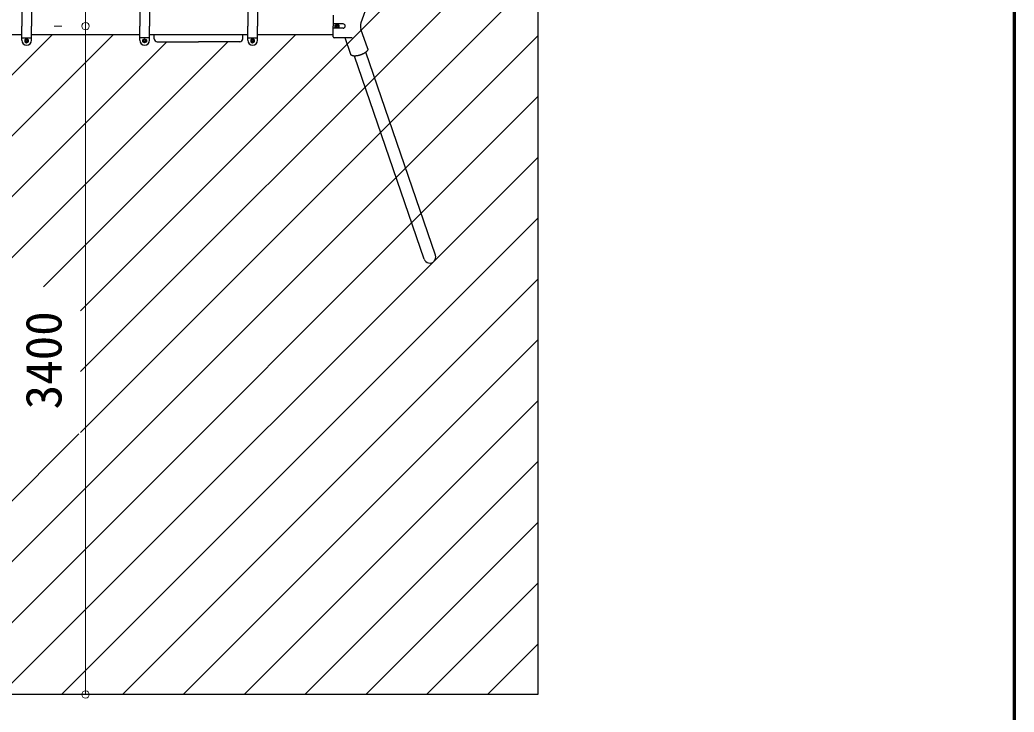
# Model space of a CAD drawing. Units: millimetres on the paper, enlarged 40 times, with parts at other scales. Extents: x 600 to 16200, y 600 to 11280.
# Drawn here: x 14178 to 16200, y 5128 to 6537 of the extents above; entities that cross this region are included whole.
import ezdxf
from ezdxf.enums import TextEntityAlignment as Align

# ---------------------------------------------------------------- set-up
doc = ezdxf.new("R2010")
doc.units = ezdxf.units.MM
doc.header["$LTSCALE"] = 40
for name, color, linetype, lineweight in [('D-STR-DIM\u3000寸法線、寸法値', 7, 'Continuous', 13), ('D-STR\u3000構造物外形線', 1, 'Continuous', 25), ('D-TTL', 7, 'Continuous', 70)]:
    doc.layers.add(name, color=color, linetype=linetype, lineweight=lineweight)
doc.styles.add('ＭＳ ゴシック', font='')
doc.styles.get('ＭＳ ゴシック').set_extended_font_data('MS Gothic')

msp = doc.modelspace()

# ---------------------------------------------------------------- linework, layer by layer
at = {"layer": 'D-STR-DIM\u3000寸法線、寸法値'}
for p, q in [((14311.6, 6524.08), (14311.6, 7884.08)), ((14247.6, 6524.08), (14263.6, 6524.08)), ((14247.6, 6524.08), (14263.6, 6524.08)), ((14311.6, 6524.08), (14311.6, 5164.08)), ((14247.6, 5164.08), (14263.6, 5164.08))]:
    msp.add_line(p, q, dxfattribs=at)
at = {"layer": 'D-STR-DIM\u3000寸法線、寸法値', "lineweight": 0}
for centre, start, end in [((14311.6, 6524.08), 90, 270), ((14311.6, 6524.08), 90, 270), ((14311.6, 6524.08), 270, 90), ((14311.6, 6524.08), 270, 90), ((14311.6, 5164.08), 90, 270), ((14311.6, 5164.08), 270, 90)]:
    msp.add_arc(centre, 7.5, start, end, dxfattribs=at)
at = {"layer": 'D-STR\u3000構造物外形線'}
for p, q in [((15231.6, 7884.08), (15231.6, 5164.08)), ((14181.7, 6552.88), (14181.7, 6524.08)), ((14201.5, 6552.88), (14201.5, 6524.08)), ((14421.7, 6552.88), (14421.7, 6524.08)), ((14441.5, 6552.88), (14441.5, 6524.08)), ((14641.35, 6552.88), (14641.35, 6524.08)), ((14661.15, 6552.88), (14661.15, 6524.08)), ((14885.37, 6570.37), (14871.72, 6530.57)), ((14815.15, 6546.08), (14815.15, 6524.08)), ((14181.7, 6495.28), (14181.7, 6524.08)), ((14201.5, 6495.28), (14201.5, 6524.08)), ((14421.7, 6495.28), (14421.7, 6524.08)), ((14441.5, 6495.28), (14441.5, 6524.08)), ((14641.35, 6495.28), (14641.35, 6524.08)), ((14661.15, 6495.28), (14661.15, 6524.08)), ((14835.25, 6528.48), (14815.15, 6528.48)), ((14815.15, 6502.08), (14815.15, 6524.08)), ((14835.25, 6519.68), (14815.15, 6519.68)), ((14819.37, 6526.27), (14823.15, 6528.46)), ((14819.37, 6521.89), (14819.37, 6526.27)), ((14823.15, 6519.7), (14819.37, 6521.89)), ((14819.49, 6525.07), (14820.48, 6526.75)), ((14819.49, 6523.09), (14819.49, 6525.07)), ((14820.48, 6521.38), (14819.49, 6523.09)), ((14820.48, 6526.75), (14822.16, 6527.74)), ((14822.16, 6520.39), (14820.48, 6521.38)), ((14820.75, 6524.08), (14820.84, 6524.71)), ((14820.84, 6523.45), (14820.75, 6524.08)), ((14820.84, 6524.71), (14821.08, 6525.28)), ((14821.08, 6522.88), (14820.84, 6523.45)), ((14821.08, 6525.28), (14821.47, 6525.76)), ((14821.47, 6522.37), (14821.08, 6522.88)), ((14821.26, 6524.08), (14821.35, 6524.65)), ((14821.35, 6523.48), (14821.26, 6524.08)), ((14821.35, 6524.65), (14821.62, 6525.19)), ((14821.62, 6522.97), (14821.35, 6523.48)), ((14821.47, 6525.76), (14821.95, 6526.15)), ((14821.95, 6522.01), (14821.47, 6522.37)), ((14821.62, 6525.19), (14822.04, 6525.61)), ((14822.04, 6522.55), (14821.62, 6522.97)), ((14821.95, 6526.15), (14822.52, 6526.39)), ((14822.52, 6521.77), (14821.95, 6522.01)), ((14822.04, 6525.61), (14822.58, 6525.88)), ((14822.58, 6522.28), (14822.04, 6522.55)), ((14822.16, 6527.74), (14824.14, 6527.74)), ((14824.14, 6520.39), (14822.16, 6520.39)), ((14822.52, 6526.39), (14823.15, 6526.48)), ((14823.15, 6521.68), (14822.52, 6521.77)), ((14822.58, 6525.88), (14823.15, 6525.97)), ((14823.15, 6522.19), (14822.58, 6522.28)), ((14823.15, 6528.46), (14826.96, 6526.27)), ((14823.15, 6526.48), (14823.78, 6526.39)), ((14823.15, 6525.97), (14823.75, 6525.88)), ((14823.75, 6522.28), (14823.15, 6522.19)), ((14826.96, 6521.89), (14823.15, 6519.7)), ((14823.78, 6521.77), (14823.15, 6521.68)), ((14823.75, 6525.88), (14824.26, 6525.61)), ((14824.26, 6522.55), (14823.75, 6522.28)), ((14823.78, 6526.39), (14824.35, 6526.15)), ((14824.35, 6522.01), (14823.78, 6521.77)), ((14824.14, 6527.74), (14825.85, 6526.75)), ((14825.85, 6521.38), (14824.14, 6520.39)), ((14824.26, 6525.61), (14824.68, 6525.19)), ((14824.68, 6522.97), (14824.26, 6522.55)), ((14824.35, 6526.15), (14824.86, 6525.76)), ((14824.86, 6522.37), (14824.35, 6522.01)), ((14824.68, 6525.19), (14824.95, 6524.65)), ((14824.95, 6523.48), (14824.68, 6522.97)), ((14824.86, 6525.76), (14825.22, 6525.28)), ((14825.22, 6522.88), (14824.86, 6522.37)), ((14824.95, 6524.65), (14825.04, 6524.08)), ((14825.04, 6524.08), (14824.95, 6523.48)), ((14825.22, 6525.28), (14825.46, 6524.71)), ((14825.46, 6523.45), (14825.22, 6522.88)), ((14825.46, 6524.71), (14825.55, 6524.08)), ((14825.55, 6524.08), (14825.46, 6523.45)), ((14825.85, 6526.75), (14826.84, 6525.07)), ((14826.84, 6523.09), (14825.85, 6521.38)), ((14826.84, 6525.07), (14826.84, 6523.09)), ((14826.96, 6526.27), (14826.96, 6521.89)), ((14885.37, 6477.8), (14871.72, 6517.6)), ((14181.7, 6506.26), (13981.15, 6506.26)), ((14181.7, 6500.08), (14201.5, 6500.08)), ((14191.6, 6498.46), (14187.79, 6496.27)), ((14187.79, 6496.27), (14187.79, 6491.89)), ((14187.79, 6491.89), (14191.6, 6489.7)), ((14188.9, 6496.75), (14187.91, 6495.07)), ((14187.91, 6495.07), (14187.91, 6493.09)), ((14187.91, 6493.09), (14188.9, 6491.38)), ((14190.61, 6497.74), (14188.9, 6496.75)), ((14188.9, 6491.38), (14190.61, 6490.39)), ((14189.29, 6494.71), (14189.2, 6494.08)), ((14189.2, 6494.08), (14189.29, 6493.45)), ((14189.53, 6495.28), (14189.29, 6494.71)), ((14189.29, 6493.45), (14189.53, 6492.88)), ((14189.89, 6495.76), (14189.53, 6495.28)), ((14189.53, 6492.88), (14189.89, 6492.37)), ((14189.8, 6494.65), (14189.71, 6494.08)), ((14189.71, 6494.08), (14189.8, 6493.48)), ((14190.07, 6495.19), (14189.8, 6494.65)), ((14189.8, 6493.48), (14190.07, 6492.97)), ((14190.4, 6496.15), (14189.89, 6495.76)), ((14189.89, 6492.37), (14190.4, 6492.01)), ((14190.49, 6495.61), (14190.07, 6495.19)), ((14190.07, 6492.97), (14190.49, 6492.55)), ((14190.97, 6496.39), (14190.4, 6496.15)), ((14190.4, 6492.01), (14190.97, 6491.77)), ((14191, 6495.88), (14190.49, 6495.61)), ((14190.49, 6492.55), (14191, 6492.28)), ((14192.59, 6497.74), (14190.61, 6497.74)), ((14191.6, 6496.48), (14190.97, 6496.39)), ((14190.97, 6491.77), (14191.6, 6491.68)), ((14191.6, 6495.97), (14191, 6495.88)), ((14191, 6492.28), (14191.6, 6492.19)), ((14195.38, 6496.27), (14191.6, 6498.46)), ((14192.23, 6496.39), (14191.6, 6496.48)), ((14192.17, 6495.88), (14191.6, 6495.97)), ((14191.6, 6492.19), (14192.17, 6492.28)), ((14191.6, 6489.7), (14195.38, 6491.89)), ((14191.6, 6491.68), (14192.23, 6491.77)), ((14192.71, 6495.61), (14192.17, 6495.88)), ((14192.17, 6492.28), (14192.71, 6492.55)), ((14192.8, 6496.15), (14192.23, 6496.39)), ((14192.23, 6491.77), (14192.8, 6492.01)), ((14194.27, 6496.75), (14192.59, 6497.74)), ((14192.59, 6490.39), (14194.27, 6491.38)), ((14193.13, 6495.19), (14192.71, 6495.61)), ((14192.71, 6492.55), (14193.13, 6492.97)), ((14193.28, 6495.76), (14192.8, 6496.15)), ((14192.8, 6492.01), (14193.28, 6492.37)), ((14193.4, 6494.65), (14193.13, 6495.19)), ((14193.13, 6492.97), (14193.4, 6493.48)), ((14193.67, 6495.28), (14193.28, 6495.76)), ((14193.28, 6492.37), (14193.67, 6492.88)), ((14193.49, 6494.08), (14193.4, 6494.65)), ((14193.4, 6493.48), (14193.49, 6494.08)), ((14193.91, 6494.71), (14193.67, 6495.28)), ((14193.67, 6492.88), (14193.91, 6493.45)), ((14194, 6494.08), (14193.91, 6494.71)), ((14193.91, 6493.45), (14194, 6494.08)), ((14195.26, 6495.07), (14194.27, 6496.75)), ((14194.27, 6491.38), (14195.26, 6493.09)), ((14195.26, 6493.09), (14195.26, 6495.07)), ((14195.38, 6491.89), (14195.38, 6496.27)), ((14421.7, 6506.26), (14201.5, 6506.26)), ((14441.5, 6500.08), (14421.7, 6500.08)), ((14427.82, 6496.27), (14431.6, 6498.46)), ((14427.82, 6491.89), (14427.82, 6496.27)), ((14431.6, 6489.7), (14427.82, 6491.89)), ((14427.94, 6495.07), (14428.93, 6496.75)), ((14427.94, 6493.09), (14427.94, 6495.07)), ((14428.93, 6491.38), (14427.94, 6493.09)), ((14428.93, 6496.75), (14430.61, 6497.74)), ((14430.61, 6490.39), (14428.93, 6491.38)), ((14429.2, 6494.08), (14429.29, 6494.71)), ((14429.29, 6493.45), (14429.2, 6494.08)), ((14429.29, 6494.71), (14429.53, 6495.28)), ((14429.53, 6492.88), (14429.29, 6493.45)), ((14429.53, 6495.28), (14429.92, 6495.76)), ((14429.92, 6492.37), (14429.53, 6492.88)), ((14429.71, 6494.08), (14429.8, 6494.65)), ((14429.8, 6493.48), (14429.71, 6494.08)), ((14429.8, 6494.65), (14430.07, 6495.19)), ((14430.07, 6492.97), (14429.8, 6493.48)), ((14429.92, 6495.76), (14430.4, 6496.15)), ((14430.4, 6492.01), (14429.92, 6492.37)), ((14430.07, 6495.19), (14430.49, 6495.61)), ((14430.49, 6492.55), (14430.07, 6492.97)), ((14430.4, 6496.15), (14430.97, 6496.39)), ((14430.97, 6491.77), (14430.4, 6492.01)), ((14430.49, 6495.61), (14431.03, 6495.88)), ((14431.03, 6492.28), (14430.49, 6492.55)), ((14430.61, 6497.74), (14432.59, 6497.74)), ((14430.97, 6496.39), (14431.6, 6496.48)), ((14431.6, 6491.68), (14430.97, 6491.77)), ((14431.03, 6495.88), (14431.6, 6495.97)), ((14431.6, 6492.19), (14431.03, 6492.28)), ((14431.6, 6498.46), (14435.41, 6496.27)), ((14431.6, 6496.48), (14432.23, 6496.39)), ((14431.6, 6495.97), (14432.2, 6495.88)), ((14432.2, 6492.28), (14431.6, 6492.19)), ((14435.41, 6491.89), (14431.6, 6489.7)), ((14432.23, 6491.77), (14431.6, 6491.68)), ((14432.2, 6495.88), (14432.71, 6495.61)), ((14432.71, 6492.55), (14432.2, 6492.28)), ((14432.23, 6496.39), (14432.8, 6496.15)), ((14432.8, 6492.01), (14432.23, 6491.77)), ((14432.59, 6497.74), (14434.3, 6496.75)), ((14434.3, 6491.38), (14432.59, 6490.39)), ((14432.71, 6495.61), (14433.13, 6495.19)), ((14433.13, 6492.97), (14432.71, 6492.55)), ((14432.8, 6496.15), (14433.31, 6495.76)), ((14433.31, 6492.37), (14432.8, 6492.01)), ((14433.13, 6495.19), (14433.4, 6494.65)), ((14433.4, 6493.48), (14433.13, 6492.97)), ((14433.31, 6495.76), (14433.67, 6495.28)), ((14433.67, 6492.88), (14433.31, 6492.37)), ((14433.4, 6494.65), (14433.49, 6494.08)), ((14433.49, 6494.08), (14433.4, 6493.48)), ((14433.67, 6495.28), (14433.91, 6494.71)), ((14433.91, 6493.45), (14433.67, 6492.88)), ((14433.91, 6494.71), (14434, 6494.08)), ((14434, 6494.08), (14433.91, 6493.45)), ((14434.3, 6496.75), (14435.29, 6495.07)), ((14435.29, 6493.09), (14434.3, 6491.38)), ((14435.29, 6495.07), (14435.29, 6493.09)), ((14435.41, 6496.27), (14435.41, 6491.89)), ((14641.35, 6506.26), (14441.5, 6506.26)), ((14451.3, 6498.28), (14451.3, 6506.08)), ((14457.3, 6492.28), (14541.3, 6492.28)), ((14625.3, 6492.28), (14541.3, 6492.28)), ((14631.3, 6498.28), (14631.3, 6506.08)), ((14641.35, 6500.08), (14661.15, 6500.08)), ((14651.25, 6498.46), (14647.44, 6496.27)), ((14647.44, 6496.27), (14647.44, 6491.89)), ((14647.44, 6491.89), (14651.25, 6489.7)), ((14648.55, 6496.75), (14647.56, 6495.07)), ((14647.56, 6495.07), (14647.56, 6493.09)), ((14647.56, 6493.09), (14648.55, 6491.38)), ((14650.26, 6497.74), (14648.55, 6496.75)), ((14648.55, 6491.38), (14650.26, 6490.39)), ((14648.94, 6494.71), (14648.85, 6494.08)), ((14648.85, 6494.08), (14648.94, 6493.45)), ((14649.18, 6495.28), (14648.94, 6494.71)), ((14648.94, 6493.45), (14649.18, 6492.88)), ((14649.54, 6495.76), (14649.18, 6495.28)), ((14649.18, 6492.88), (14649.54, 6492.37)), ((14649.45, 6494.65), (14649.36, 6494.08)), ((14649.36, 6494.08), (14649.45, 6493.48)), ((14649.72, 6495.19), (14649.45, 6494.65)), ((14649.45, 6493.48), (14649.72, 6492.97)), ((14650.05, 6496.15), (14649.54, 6495.76)), ((14649.54, 6492.37), (14650.05, 6492.01)), ((14650.14, 6495.61), (14649.72, 6495.19)), ((14649.72, 6492.97), (14650.14, 6492.55)), ((14650.62, 6496.39), (14650.05, 6496.15)), ((14650.05, 6492.01), (14650.62, 6491.77)), ((14650.65, 6495.88), (14650.14, 6495.61)), ((14650.14, 6492.55), (14650.65, 6492.28)), ((14652.24, 6497.74), (14650.26, 6497.74)), ((14651.25, 6496.48), (14650.62, 6496.39)), ((14650.62, 6491.77), (14651.25, 6491.68)), ((14651.25, 6495.97), (14650.65, 6495.88)), ((14650.65, 6492.28), (14651.25, 6492.19)), ((14655.03, 6496.27), (14651.25, 6498.46)), ((14651.88, 6496.39), (14651.25, 6496.48)), ((14651.82, 6495.88), (14651.25, 6495.97)), ((14651.25, 6492.19), (14651.82, 6492.28)), ((14651.25, 6489.7), (14655.03, 6491.89)), ((14651.25, 6491.68), (14651.88, 6491.77)), ((14652.36, 6495.61), (14651.82, 6495.88)), ((14651.82, 6492.28), (14652.36, 6492.55)), ((14652.45, 6496.15), (14651.88, 6496.39)), ((14651.88, 6491.77), (14652.45, 6492.01)), ((14653.92, 6496.75), (14652.24, 6497.74)), ((14652.24, 6490.39), (14653.92, 6491.38)), ((14652.78, 6495.19), (14652.36, 6495.61)), ((14652.36, 6492.55), (14652.78, 6492.97)), ((14652.93, 6495.76), (14652.45, 6496.15)), ((14652.45, 6492.01), (14652.93, 6492.37)), ((14653.05, 6494.65), (14652.78, 6495.19)), ((14652.78, 6492.97), (14653.05, 6493.48)), ((14653.32, 6495.28), (14652.93, 6495.76)), ((14652.93, 6492.37), (14653.32, 6492.88)), ((14653.14, 6494.08), (14653.05, 6494.65)), ((14653.05, 6493.48), (14653.14, 6494.08)), ((14653.56, 6494.71), (14653.32, 6495.28)), ((14653.32, 6492.88), (14653.56, 6493.45)), ((14653.65, 6494.08), (14653.56, 6494.71)), ((14653.56, 6493.45), (14653.65, 6494.08)), ((14654.91, 6495.07), (14653.92, 6496.75)), ((14653.92, 6491.38), (14654.91, 6493.09)), ((14654.91, 6493.09), (14654.91, 6495.07)), ((14655.03, 6491.89), (14655.03, 6496.27)), ((14815.15, 6506.26), (14661.15, 6506.26)), ((14854, 6500.08), (14817.15, 6500.08)), ((14851.31, 6466.12), (14839.67, 6500.08)), ((14190.61, 6490.39), (14192.59, 6490.39)), ((14432.59, 6490.39), (14430.61, 6490.39)), ((14650.26, 6490.39), (14652.24, 6490.39)), ((14880.93, 6470.61), (14880.56, 6470.34)), ((14881.29, 6470.88), (14880.93, 6470.61)), ((14881.64, 6471.16), (14881.29, 6470.88)), ((15023.04, 6058.01), (14881.46, 6471.01)), ((14881.98, 6471.43), (14881.64, 6471.16)), ((14882.3, 6471.71), (14881.98, 6471.43)), ((14882.61, 6471.98), (14882.3, 6471.71)), ((14882.9, 6472.26), (14882.61, 6471.98)), ((14883.18, 6472.54), (14882.9, 6472.26)), ((14883.44, 6472.81), (14883.18, 6472.54)), ((14883.69, 6473.09), (14883.44, 6472.81)), ((14883.93, 6473.36), (14883.69, 6473.09)), ((14884.15, 6473.63), (14883.93, 6473.36)), ((14884.35, 6473.9), (14884.15, 6473.63)), ((14884.54, 6474.17), (14884.35, 6473.9)), ((14884.71, 6474.44), (14884.54, 6474.17)), ((14884.86, 6474.7), (14884.71, 6474.44)), ((14885, 6474.96), (14884.86, 6474.7)), ((14885.13, 6475.22), (14885, 6474.96)), ((14885.23, 6475.48), (14885.13, 6475.22)), ((14885.32, 6475.73), (14885.23, 6475.48)), ((14885.39, 6475.98), (14885.32, 6475.73)), ((14885.37, 6477.8), (14885.43, 6477.59)), ((14885.45, 6476.22), (14885.39, 6475.98)), ((14885.43, 6477.59), (14885.48, 6477.37)), ((14885.49, 6476.46), (14885.45, 6476.22)), ((14885.48, 6477.37), (14885.5, 6477.15)), ((14885.51, 6476.7), (14885.49, 6476.46)), ((14885.5, 6477.15), (14885.52, 6476.93)), ((14885.52, 6476.93), (14885.51, 6476.7)), ((14851.39, 6465.92), (14851.31, 6466.12)), ((14851.49, 6465.72), (14851.39, 6465.92)), ((14851.6, 6465.53), (14851.49, 6465.72)), ((14851.73, 6465.34), (14851.6, 6465.53)), ((14851.88, 6465.17), (14851.73, 6465.34)), ((14852.04, 6464.99), (14851.88, 6465.17)), ((14852.22, 6464.83), (14852.04, 6464.99)), ((14852.41, 6464.67), (14852.22, 6464.83)), ((14852.62, 6464.52), (14852.41, 6464.67)), ((14852.84, 6464.37), (14852.62, 6464.52)), ((14853.08, 6464.24), (14852.84, 6464.37)), ((14853.34, 6464.11), (14853.08, 6464.24)), ((14853.61, 6463.99), (14853.34, 6464.11)), ((14853.9, 6463.88), (14853.61, 6463.99)), ((14854.19, 6463.77), (14853.9, 6463.88)), ((14854.51, 6463.67), (14854.19, 6463.77)), ((14854.83, 6463.58), (14854.51, 6463.67)), ((14855.17, 6463.5), (14854.83, 6463.58)), ((14855.53, 6463.43), (14855.17, 6463.5)), ((14855.89, 6463.37), (14855.53, 6463.43)), ((14856.27, 6463.31), (14855.89, 6463.37)), ((14856.66, 6463.27), (14856.27, 6463.31)), ((14857.06, 6463.23), (14856.66, 6463.27)), ((14857.47, 6463.2), (14857.06, 6463.23)), ((14857.9, 6463.18), (14857.47, 6463.2)), ((14858.33, 6463.16), (14857.9, 6463.18)), ((14858.77, 6463.16), (14858.33, 6463.16)), ((15000.15, 6050.16), (14858.57, 6463.16)), ((14859.23, 6463.17), (14858.77, 6463.16)), ((14859.69, 6463.18), (14859.23, 6463.17)), ((14860.16, 6463.2), (14859.69, 6463.18)), ((14860.64, 6463.23), (14860.16, 6463.2)), ((14861.12, 6463.27), (14860.64, 6463.23)), ((14861.62, 6463.32), (14861.12, 6463.27)), ((14862.12, 6463.38), (14861.62, 6463.32)), ((14862.62, 6463.44), (14862.12, 6463.38)), ((14863.13, 6463.52), (14862.62, 6463.44)), ((14863.65, 6463.6), (14863.13, 6463.52)), ((14864.17, 6463.69), (14863.65, 6463.6)), ((14864.7, 6463.79), (14864.17, 6463.69)), ((14865.23, 6463.89), (14864.7, 6463.79)), ((14865.76, 6464.01), (14865.23, 6463.89)), ((14866.29, 6464.13), (14865.76, 6464.01)), ((14866.83, 6464.26), (14866.29, 6464.13)), ((14867.37, 6464.4), (14866.83, 6464.26)), ((14867.91, 6464.54), (14867.37, 6464.4)), ((14868.45, 6464.7), (14867.91, 6464.54)), ((14868.99, 6464.86), (14868.45, 6464.7)), ((14869.52, 6465.02), (14868.99, 6464.86)), ((14870.06, 6465.2), (14869.52, 6465.02)), ((14870.6, 6465.38), (14870.06, 6465.2)), ((14871.13, 6465.56), (14870.6, 6465.38)), ((14871.66, 6465.76), (14871.13, 6465.56)), ((14872.19, 6465.95), (14871.66, 6465.76)), ((14872.71, 6466.16), (14872.19, 6465.95)), ((14873.23, 6466.37), (14872.71, 6466.16)), ((14873.75, 6466.59), (14873.23, 6466.37)), ((14874.26, 6466.81), (14873.75, 6466.59)), ((14874.76, 6467.03), (14874.26, 6466.81)), ((14875.26, 6467.27), (14874.76, 6467.03)), ((14875.75, 6467.5), (14875.26, 6467.27)), ((14876.23, 6467.74), (14875.75, 6467.5)), ((14876.71, 6467.99), (14876.23, 6467.74)), ((14877.17, 6468.24), (14876.71, 6467.99)), ((14877.63, 6468.49), (14877.17, 6468.24)), ((14878.08, 6468.74), (14877.63, 6468.49)), ((14878.52, 6469), (14878.08, 6468.74)), ((14878.95, 6469.26), (14878.52, 6469)), ((14879.37, 6469.53), (14878.95, 6469.26)), ((14879.78, 6469.8), (14879.37, 6469.53)), ((14880.18, 6470.06), (14879.78, 6469.8)), ((14880.56, 6470.34), (14880.18, 6470.06)), ((15231.6, 5164.08), (13391.6, 5164.08))]:
    msp.add_line(p, q, dxfattribs=at)
at = {"layer": 'D-STR\u3000構造物外形線', "lineweight": 13}
for p, q in [((14301.08, 5944.99), (15231.6, 6875.5)), ((14301.08, 5821.25), (15231.6, 6751.76)), ((14301.08, 5697.51), (15231.6, 6628.02)), ((13391.6, 5654.22), (14243.64, 6506.26)), ((13391.6, 5530.48), (14367.38, 6506.26)), ((13391.6, 5406.73), (14477.14, 6492.28)), ((13391.6, 5282.99), (14600.89, 6492.28)), ((13891.4, 5164.08), (15231.6, 6504.27)), ((14226.05, 5993.7), (14738.61, 6506.26)), ((14015.15, 5164.08), (15231.6, 6380.53)), ((14138.89, 5164.08), (15231.6, 6256.79)), ((14262.64, 5164.08), (15231.6, 6133.04)), ((14386.38, 5164.08), (15231.6, 6009.3)), ((14510.12, 5164.08), (15231.6, 5885.55)), ((14633.87, 5164.08), (15231.6, 5761.81)), ((13767.66, 5164.08), (14298.04, 5694.46)), ((14757.61, 5164.08), (15231.6, 5638.07)), ((14881.35, 5164.08), (15231.6, 5514.32)), ((15005.1, 5164.08), (15231.6, 5390.58)), ((15128.84, 5164.08), (15231.6, 5266.84))]:
    msp.add_line(p, q, dxfattribs=at)
at = {"layer": 'D-STR\u3000構造物外形線'}
for centre, radius, start, end in [((14835.25, 6524.08), 4.4, 270, 90), ((14890.64, 6524.08), 20, 161.07756, 198.92244), ((14191.6, 6495.28), 9.9, 180, 0), ((14431.6, 6495.28), 9.9, 180, 0), ((14457.3, 6498.28), 6, 180, 270), ((14625.3, 6498.28), 6, 270, 0), ((14651.25, 6495.28), 9.9, 180, 0), ((14817.15, 6502.08), 2, 180, 270), ((15011.6, 6054.08), 12.1, 198.92244, 18.92244)]:
    msp.add_arc(centre, radius, start, end, dxfattribs=at)
at = {"layer": 'D-TTL'}
msp.add_lwpolyline([(600, 600), (600, 11280), (16200, 11280), (16200, 600)], close=True, dxfattribs=at)

# ---------------------------------------------------------------- texts
at = {"layer": 'D-STR-DIM\u3000寸法線、寸法値', "style": 'ＭＳ ゴシック'}
msp.add_text('3400', height=73.31, rotation=90, dxfattribs=at).set_placement((14226.08, 5844.08), align=Align.MIDDLE_CENTER)

doc.saveas('drawing.dxf')
